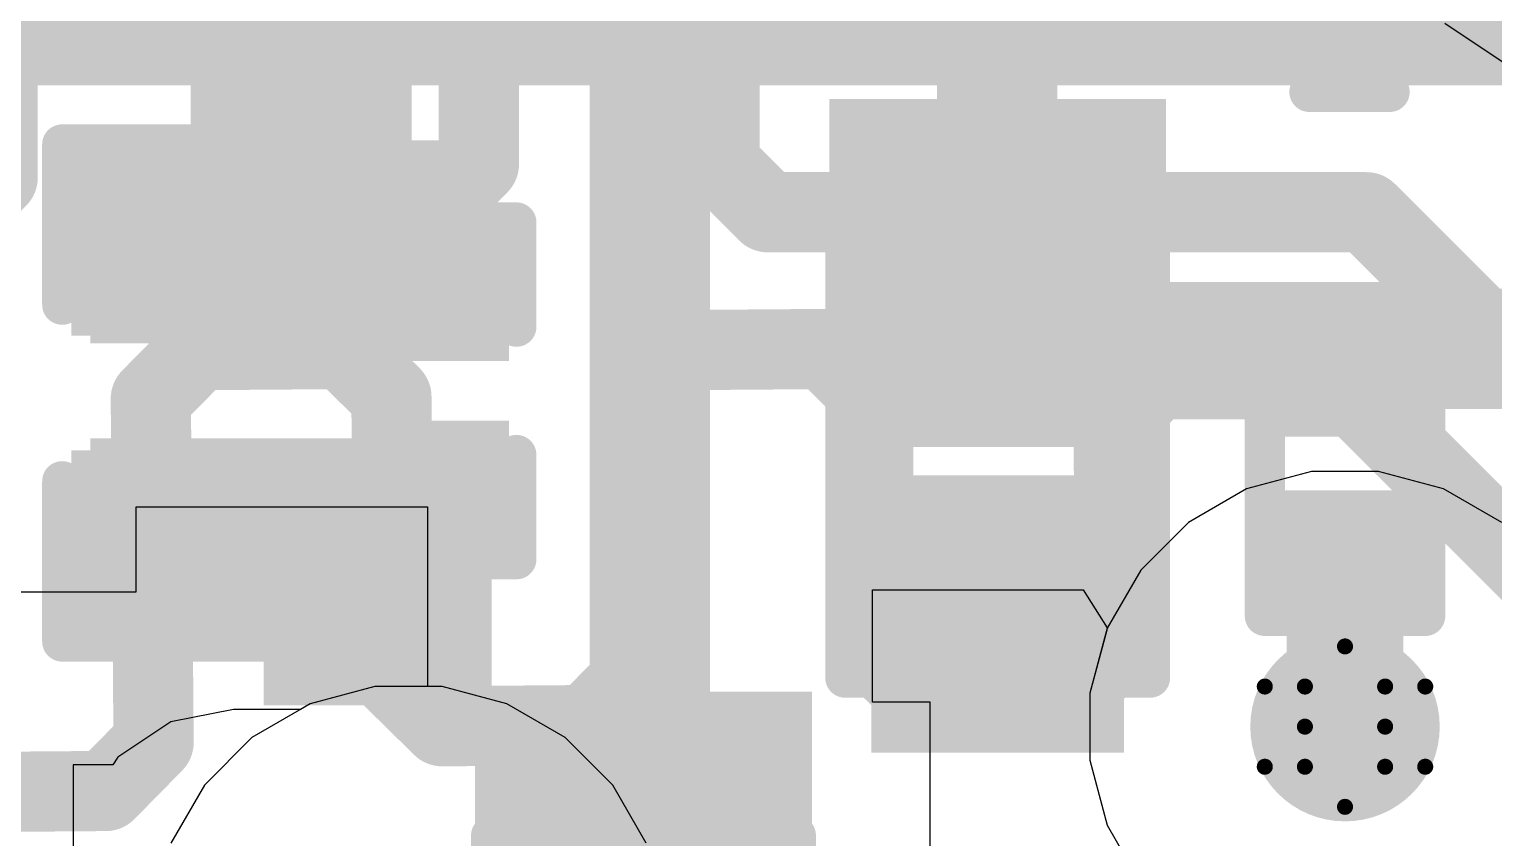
# Model space of a CAD drawing. Header units: inches. Extents: x -3 to 5437, y -3 to 5435.
# Drawn here: x 103.74 to 108.378, y 101.804 to 104.365 of the extents above; entities that cross this region are included whole.
import ezdxf

# ---------------------------------------------------------------- set-up
doc = ezdxf.new("R2010")
doc.units = ezdxf.units.IN
for name, color, linetype in [('Bottom Layer', 5, 'Continuous'), ('Drill Drawing', 1, 'Continuous'), ('GND', 16, 'Continuous'), ('PWR', 76, 'Continuous'), ('Top Layer', 1, 'Continuous'), ('Top Overlay', 2, 'Continuous'), ('Top Paste', 8, 'Continuous'), ('Top Solder', 216, 'Continuous'), ('Via Holes', 16, 'Continuous')]:
    doc.layers.add(name, color=color, linetype=linetype)

# ---------------------------------------------------------------- blocks, each defined once
blk = doc.blocks.new('DM3BT_DSF_PEJS_67')
at = {"layer": 'Top Overlay'}
for points in [[(-2.7432, 8.4582, 0.127, 0.127, 0), (-2.9972, 8.4582, 0.127, 0.127, 0)], [(-2.8702, 8.3312, 0.127, 0.127, 0), (-2.9972, 8.4582, 0.127, 0.127, 0)], [(-2.7432, 8.4582, 0.127, 0.127, 0), (-2.8702, 8.3312, 0.127, 0.127, 0)]]:
    blk.add_lwpolyline(points, format="xyseb", dxfattribs=at)
for points in [[(-3.029, 8.4582, 0.0635, 0.0635, 1), (-2.9655, 8.4582, 0.0635, 0.0635, 1)], [(-3.029, 8.4582, 0.0635, 0.0635, 1), (-2.9655, 8.4582, 0.0635, 0.0635, 1)], [(-2.775, 8.4582, 0.0635, 0.0635, 1), (-2.7115, 8.4582, 0.0635, 0.0635, 1)], [(-2.775, 8.4582, 0.0635, 0.0635, 1), (-2.7115, 8.4582, 0.0635, 0.0635, 1)], [(-2.9019, 8.3312, 0.0635, 0.0635, 1), (-2.8384, 8.3312, 0.0635, 0.0635, 1)], [(-2.9019, 8.3312, 0.0635, 0.0635, 1), (-2.8384, 8.3312, 0.0635, 0.0635, 1)]]:
    blk.add_lwpolyline(points, format="xyseb", close=True, dxfattribs=at)
blk = doc.blocks.new('R___0201_73')
at = {"layer": 'Top Layer'}
for points in [[(-0.41, 0.185), (-0.14, 0.185), (-0.14, -0.185), (-0.41, -0.185)], [(0.14, 0.185), (0.41, 0.185), (0.41, -0.185), (0.14, -0.185)]]:
    blk.add_hatch(color=1, dxfattribs=at).paths.add_polyline_path(points)
at = {"layer": 'Top Paste'}
for points in [[(-0.41, 0.185), (-0.14, 0.185), (-0.14, -0.185), (-0.41, -0.185)], [(0.14, 0.185), (0.41, 0.185), (0.41, -0.185), (0.14, -0.185)]]:
    blk.add_hatch(color=8, dxfattribs=at).paths.add_polyline_path(points)
at = {"layer": 'Top Solder'}
for points in [[(-0.465, 0.24), (-0.085, 0.24), (-0.085, -0.24), (-0.465, -0.24)], [(0.085, 0.24), (0.465, 0.24), (0.465, -0.24), (0.085, -0.24)]]:
    blk.add_hatch(color=216, dxfattribs=at).paths.add_polyline_path(points)
at = {"layer": 'Top Overlay'}
for points in [[(0.4826, 0.254, 0.127, 0.127, 0), (-0.4826, 0.254, 0.127, 0.127, 0)], [(-0.4826, -0.254, 0.127, 0.127, 0), (-0.4826, 0.254, 0.127, 0.127, 0)], [(0.4826, -0.254, 0.127, 0.127, 0), (0.4826, 0.254, 0.127, 0.127, 0)], [(0.4826, -0.254, 0.127, 0.127, 0), (-0.4826, -0.254, 0.127, 0.127, 0)]]:
    blk.add_lwpolyline(points, format="xyseb", dxfattribs=at)
for points in [[(-0.5143, 0.254, 0.0635, 0.0635, 1), (-0.4508, 0.254, 0.0635, 0.0635, 1)], [(-0.5143, 0.254, 0.0635, 0.0635, 1), (-0.4508, 0.254, 0.0635, 0.0635, 1)], [(0.4508, 0.254, 0.0635, 0.0635, 1), (0.5143, 0.254, 0.0635, 0.0635, 1)], [(0.4508, 0.254, 0.0635, 0.0635, 1), (0.5143, 0.254, 0.0635, 0.0635, 1)], [(-0.5143, -0.254, 0.0635, 0.0635, 1), (-0.4508, -0.254, 0.0635, 0.0635, 1)], [(-0.5143, -0.254, 0.0635, 0.0635, 1), (-0.4508, -0.254, 0.0635, 0.0635, 1)], [(0.4508, -0.254, 0.0635, 0.0635, 1), (0.5143, -0.254, 0.0635, 0.0635, 1)], [(0.4508, -0.254, 0.0635, 0.0635, 1), (0.5143, -0.254, 0.0635, 0.0635, 1)]]:
    blk.add_lwpolyline(points, format="xyseb", close=True, dxfattribs=at)
blk = doc.blocks.new('SOD_882_93')
at = {"layer": 'Top Layer'}
for points in [[(-0.1, -0.4), (-0.6, -0.4), (-0.6, 0.4), (-0.1, 0.4)], [(0.6, -0.4), (0.1, -0.4), (0.1, 0.4), (0.6, 0.4)]]:
    blk.add_hatch(color=1, dxfattribs=at).paths.add_polyline_path(points)
at = {"layer": 'Top Overlay'}
blk.add_hatch(color=2, dxfattribs=at).paths.add_polyline_path([(0.6851, -0.5334), (1.1423, -0.5334), (1.1423, 0.5334), (0.6851, 0.5334)])
at = {"layer": 'Top Paste'}
for points in [[(-0.1, -0.4), (-0.6, -0.4), (-0.6, 0.4), (-0.1, 0.4)], [(0.6, -0.4), (0.1, -0.4), (0.1, 0.4), (0.6, 0.4)]]:
    blk.add_hatch(color=8, dxfattribs=at).paths.add_polyline_path(points)
at = {"layer": 'Top Solder'}
for points in [[(-0.045, -0.455), (-0.655, -0.455), (-0.655, 0.455), (-0.045, 0.455)], [(0.655, -0.455), (0.045, -0.455), (0.045, 0.455), (0.655, 0.455)]]:
    blk.add_hatch(color=216, dxfattribs=at).paths.add_polyline_path(points)
at = {"layer": 'Top Overlay'}
for points in [[(-0.6858, 0.4826, 0.127, 0.127, 0), (0.6858, 0.4826, 0.127, 0.127, 0)], [(-0.6858, 0.4826, 0.127, 0.127, 0), (-0.6858, -0.4826, 0.127, 0.127, 0)], [(0.6858, 0.4826, 0.127, 0.127, 0), (0.6858, -0.4826, 0.127, 0.127, 0)], [(-0.6858, -0.4826, 0.127, 0.127, 0), (0.6858, -0.4826, 0.127, 0.127, 0)]]:
    blk.add_lwpolyline(points, format="xyseb", dxfattribs=at)
for points in [[(-0.7176, 0.4826, 0.0635, 0.0635, 1), (-0.654, 0.4826, 0.0635, 0.0635, 1)], [(-0.7176, 0.4826, 0.0635, 0.0635, 1), (-0.654, 0.4826, 0.0635, 0.0635, 1)], [(0.654, 0.4826, 0.0635, 0.0635, 1), (0.7176, 0.4826, 0.0635, 0.0635, 1)], [(0.654, 0.4826, 0.0635, 0.0635, 1), (0.7176, 0.4826, 0.0635, 0.0635, 1)], [(-0.7176, -0.4826, 0.0635, 0.0635, 1), (-0.654, -0.4826, 0.0635, 0.0635, 1)], [(-0.7176, -0.4826, 0.0635, 0.0635, 1), (-0.654, -0.4826, 0.0635, 0.0635, 1)], [(0.654, -0.4826, 0.0635, 0.0635, 1), (0.7176, -0.4826, 0.0635, 0.0635, 1)], [(0.654, -0.4826, 0.0635, 0.0635, 1), (0.7176, -0.4826, 0.0635, 0.0635, 1)]]:
    blk.add_lwpolyline(points, format="xyseb", close=True, dxfattribs=at)
blk = doc.blocks.new('SOD_882_94')
at = {"layer": 'Top Layer'}
for points in [[(-0.1, -0.4), (-0.6, -0.4), (-0.6, 0.4), (-0.1, 0.4)], [(0.6, -0.4), (0.1, -0.4), (0.1, 0.4), (0.6, 0.4)]]:
    blk.add_hatch(color=1, dxfattribs=at).paths.add_polyline_path(points)
at = {"layer": 'Top Overlay'}
blk.add_hatch(color=2, dxfattribs=at).paths.add_polyline_path([(0.69, -0.5334), (1.1472, -0.5334), (1.1472, 0.5334), (0.69, 0.5334)])
at = {"layer": 'Top Paste'}
for points in [[(-0.1, -0.4), (-0.6, -0.4), (-0.6, 0.4), (-0.1, 0.4)], [(0.6, -0.4), (0.1, -0.4), (0.1, 0.4), (0.6, 0.4)]]:
    blk.add_hatch(color=8, dxfattribs=at).paths.add_polyline_path(points)
at = {"layer": 'Top Solder'}
for points in [[(-0.045, -0.455), (-0.655, -0.455), (-0.655, 0.455), (-0.045, 0.455)], [(0.655, -0.455), (0.045, -0.455), (0.045, 0.455), (0.655, 0.455)]]:
    blk.add_hatch(color=216, dxfattribs=at).paths.add_polyline_path(points)
at = {"layer": 'Top Overlay'}
for points in [[(-0.6858, 0.4826, 0.127, 0.127, 0), (0.6858, 0.4826, 0.127, 0.127, 0)], [(-0.6858, 0.4826, 0.127, 0.127, 0), (-0.6858, -0.4826, 0.127, 0.127, 0)], [(0.6858, 0.4826, 0.127, 0.127, 0), (0.6858, -0.4826, 0.127, 0.127, 0)], [(-0.6858, -0.4826, 0.127, 0.127, 0), (0.6858, -0.4826, 0.127, 0.127, 0)]]:
    blk.add_lwpolyline(points, format="xyseb", dxfattribs=at)
for points in [[(-0.7176, 0.4826, 0.0635, 0.0635, 1), (-0.654, 0.4826, 0.0635, 0.0635, 1)], [(-0.7176, 0.4826, 0.0635, 0.0635, 1), (-0.654, 0.4826, 0.0635, 0.0635, 1)], [(0.654, 0.4826, 0.0635, 0.0635, 1), (0.7176, 0.4826, 0.0635, 0.0635, 1)], [(0.654, 0.4826, 0.0635, 0.0635, 1), (0.7176, 0.4826, 0.0635, 0.0635, 1)], [(-0.7176, -0.4826, 0.0635, 0.0635, 1), (-0.654, -0.4826, 0.0635, 0.0635, 1)], [(-0.7176, -0.4826, 0.0635, 0.0635, 1), (-0.654, -0.4826, 0.0635, 0.0635, 1)], [(0.654, -0.4826, 0.0635, 0.0635, 1), (0.7176, -0.4826, 0.0635, 0.0635, 1)], [(0.654, -0.4826, 0.0635, 0.0635, 1), (0.7176, -0.4826, 0.0635, 0.0635, 1)]]:
    blk.add_lwpolyline(points, format="xyseb", close=True, dxfattribs=at)
blk = doc.blocks.new('CAP_0201_96')
at = {"layer": 'Top Layer'}
for points in [[(-0.45, 0.15), (-0.15, 0.15), (-0.15, -0.15), (-0.45, -0.15)], [(0.15, 0.15), (0.45, 0.15), (0.45, -0.15), (0.15, -0.15)]]:
    blk.add_hatch(color=1, dxfattribs=at).paths.add_polyline_path(points)
at = {"layer": 'Top Paste'}
for points in [[(-0.45, 0.15), (-0.15, 0.15), (-0.15, -0.15), (-0.45, -0.15)], [(0.15, 0.15), (0.45, 0.15), (0.45, -0.15), (0.15, -0.15)]]:
    blk.add_hatch(color=8, dxfattribs=at).paths.add_polyline_path(points)
at = {"layer": 'Top Solder'}
for points in [[(-0.505, 0.205), (-0.095, 0.205), (-0.095, -0.205), (-0.505, -0.205)], [(0.095, 0.205), (0.505, 0.205), (0.505, -0.205), (0.095, -0.205)]]:
    blk.add_hatch(color=216, dxfattribs=at).paths.add_polyline_path(points)
at = {"layer": 'Top Overlay'}
for points in [[(-0.5334, 0.2286, 0.127, 0.127, 0), (-0.5334, -0.2286, 0.127, 0.127, 0)], [(-0.5334, 0.2286, 0.127, 0.127, 0), (-0.2032, 0.2286, 0.127, 0.127, 0)], [(0.2032, 0.2286, 0.127, 0.127, 0), (0.5334, 0.2286, 0.127, 0.127, 0)], [(0.5334, 0.2286, 0.127, 0.127, 0), (0.5334, -0.2286, 0.127, 0.127, 0)], [(-0.5334, -0.2286, 0.127, 0.127, 0), (-0.2032, -0.2286, 0.127, 0.127, 0)], [(0.2032, -0.2286, 0.127, 0.127, 0), (0.5334, -0.2286, 0.127, 0.127, 0)]]:
    blk.add_lwpolyline(points, format="xyseb", dxfattribs=at)
for points in [[(-0.5651, 0.2286, 0.0635, 0.0635, 1), (-0.5016, 0.2286, 0.0635, 0.0635, 1)], [(-0.5651, 0.2286, 0.0635, 0.0635, 1), (-0.5016, 0.2286, 0.0635, 0.0635, 1)], [(-0.2349, 0.2286, 0.0635, 0.0635, 1), (-0.1714, 0.2286, 0.0635, 0.0635, 1)], [(0.1714, 0.2286, 0.0635, 0.0635, 1), (0.2349, 0.2286, 0.0635, 0.0635, 1)], [(0.5016, 0.2286, 0.0635, 0.0635, 1), (0.5651, 0.2286, 0.0635, 0.0635, 1)], [(0.5016, 0.2286, 0.0635, 0.0635, 1), (0.5651, 0.2286, 0.0635, 0.0635, 1)], [(-0.5651, -0.2286, 0.0635, 0.0635, 1), (-0.5016, -0.2286, 0.0635, 0.0635, 1)], [(-0.5651, -0.2286, 0.0635, 0.0635, 1), (-0.5016, -0.2286, 0.0635, 0.0635, 1)], [(-0.2349, -0.2286, 0.0635, 0.0635, 1), (-0.1714, -0.2286, 0.0635, 0.0635, 1)], [(0.1714, -0.2286, 0.0635, 0.0635, 1), (0.2349, -0.2286, 0.0635, 0.0635, 1)], [(0.5016, -0.2286, 0.0635, 0.0635, 1), (0.5651, -0.2286, 0.0635, 0.0635, 1)], [(0.5016, -0.2286, 0.0635, 0.0635, 1), (0.5651, -0.2286, 0.0635, 0.0635, 1)]]:
    blk.add_lwpolyline(points, format="xyseb", close=True, dxfattribs=at)
blk = doc.blocks.new('C___0402_97')
at = {"layer": 'Top Layer'}
for points in [[(-0.6985, -0.3175), (-0.6985, 0.3175), (-0.2413, 0.3175), (-0.2413, -0.3175)], [(0.2413, -0.3175), (0.2413, 0.3175), (0.6985, 0.3175), (0.6985, -0.3175)]]:
    blk.add_hatch(color=1, dxfattribs=at).paths.add_polyline_path(points)
at = {"layer": 'Top Paste'}
for points in [[(-0.6985, -0.3175), (-0.6985, 0.3175), (-0.2413, 0.3175), (-0.2413, -0.3175)], [(0.2413, -0.3175), (0.2413, 0.3175), (0.6985, 0.3175), (0.6985, -0.3175)]]:
    blk.add_hatch(color=8, dxfattribs=at).paths.add_polyline_path(points)
at = {"layer": 'Top Solder'}
for points in [[(-0.7585, -0.3775), (-0.7585, 0.3775), (-0.1813, 0.3775), (-0.1813, -0.3775)], [(0.1813, -0.3775), (0.1813, 0.3775), (0.7585, 0.3775), (0.7585, -0.3775)]]:
    blk.add_hatch(color=216, dxfattribs=at).paths.add_polyline_path(points)
at = {"layer": 'Top Overlay'}
for points in [[(-0.7874, 0.4064, 0.127, 0.127, 0), (-0.7874, -0.4064, 0.127, 0.127, 0)], [(-0.7874, 0.4064, 0.127, 0.127, 0), (-0.2794, 0.4064, 0.127, 0.127, 0)], [(0.2794, 0.4064, 0.127, 0.127, 0), (0.7874, 0.4064, 0.127, 0.127, 0)], [(0.7874, 0.4064, 0.127, 0.127, 0), (0.7874, -0.4064, 0.127, 0.127, 0)], [(-0.7874, -0.4064, 0.127, 0.127, 0), (-0.2794, -0.4064, 0.127, 0.127, 0)], [(0.2794, -0.4064, 0.127, 0.127, 0), (0.7874, -0.4064, 0.127, 0.127, 0)]]:
    blk.add_lwpolyline(points, format="xyseb", dxfattribs=at)
for points in [[(-0.8191, 0.4064, 0.0635, 0.0635, 1), (-0.7556, 0.4064, 0.0635, 0.0635, 1)], [(-0.8191, 0.4064, 0.0635, 0.0635, 1), (-0.7556, 0.4064, 0.0635, 0.0635, 1)], [(-0.3111, 0.4064, 0.0635, 0.0635, 1), (-0.2477, 0.4064, 0.0635, 0.0635, 1)], [(0.2477, 0.4064, 0.0635, 0.0635, 1), (0.3111, 0.4064, 0.0635, 0.0635, 1)], [(0.7556, 0.4064, 0.0635, 0.0635, 1), (0.8191, 0.4064, 0.0635, 0.0635, 1)], [(0.7556, 0.4064, 0.0635, 0.0635, 1), (0.8191, 0.4064, 0.0635, 0.0635, 1)], [(-0.8191, -0.4064, 0.0635, 0.0635, 1), (-0.7556, -0.4064, 0.0635, 0.0635, 1)], [(-0.8191, -0.4064, 0.0635, 0.0635, 1), (-0.7556, -0.4064, 0.0635, 0.0635, 1)], [(-0.3111, -0.4064, 0.0635, 0.0635, 1), (-0.2477, -0.4064, 0.0635, 0.0635, 1)], [(0.2477, -0.4064, 0.0635, 0.0635, 1), (0.3111, -0.4064, 0.0635, 0.0635, 1)], [(0.7556, -0.4064, 0.0635, 0.0635, 1), (0.8191, -0.4064, 0.0635, 0.0635, 1)], [(0.7556, -0.4064, 0.0635, 0.0635, 1), (0.8191, -0.4064, 0.0635, 0.0635, 1)]]:
    blk.add_lwpolyline(points, format="xyseb", close=True, dxfattribs=at)

msp = doc.modelspace()

# ---------------------------------------------------------------- hatches: boundary and pattern name
at = {"layer": 'Bottom Layer'}
h = msp.add_hatch(color=5, dxfattribs=at)
edge = h.paths.add_edge_path()
edge.add_arc((107.907, 102.1561), 0.3, 0, 360)
at = {"layer": 'GND'}
h = msp.add_hatch(color=16, dxfattribs=at)
edge = h.paths.add_edge_path()
edge.add_arc((107.907, 102.1561), 0.3, 0, 360)
at = {"layer": 'PWR'}
h = msp.add_hatch(color=76, dxfattribs=at)
edge = h.paths.add_edge_path()
edge.add_arc((107.907, 102.1561), 0.3, 0, 360)
at = {"layer": 'Top Layer'}
for points in [[(104.251, 103.7336), (104.951, 103.7336), (104.951, 104.8282), (104.251, 104.8282)], [(103.9335, 103.3697), (105.2044, 103.3697), (105.2044, 104.013), (103.9335, 104.013)], [(106.4728, 103.1293), (108.092, 103.1293), (108.092, 103.5645), (106.4728, 103.5645)], [(103.9335, 102.5144), (105.2044, 102.5144), (105.2044, 103.0697), (103.9335, 103.0697)], [(104.483, 102.2239), (105.2044, 102.2239), (105.2044, 103.0697), (104.483, 103.0697)], [(106.407, 102.0738), (107.207, 102.0738), (107.207, 102.8083), (106.407, 102.8083)], [(107.722, 101.981), (108.092, 101.981), (108.092, 102.7635), (107.722, 102.7635)]]:
    msp.add_hatch(color=1, dxfattribs=at).paths.add_polyline_path(points)
h = msp.add_hatch(color=1, dxfattribs=at)
edge = h.paths.add_edge_path()
edge.add_arc((107.907, 102.1561), 0.3, 0, 360)
at = {"layer": 'Via Holes'}
h = msp.add_hatch(color=7, dxfattribs=at)
edge = h.paths.add_edge_path()
edge.add_arc((107.907, 102.1561), 0.15, 0, 360)

# ---------------------------------------------------------------- linework, layer by layer
at = {"layer": 'Bottom Layer'}
msp.add_line((108.433, 104.2431), (108.2229, 104.3834), dxfattribs=at)
for points in [[(103.6403, 103.8954, 0.254, 0.254, 0), (103.6403, 104.9903, 0.254, 0.254, 0)], [(104.4023, 103.9377, 0.254, 0.254, 0), (104.4023, 104.9903, 0.254, 0.254, 0)], [(105.1643, 103.9377, 0.254, 0.254, 0), (105.1643, 104.509, 0.254, 0.254, 0)], [(105.9263, 103.9377, 0.254, 0.254, 0), (105.9263, 104.509, 0.254, 0.254, 0)], [(103.3609, 103.616, 0.254, 0.254, 0), (103.6403, 103.8954, 0.254, 0.254, 0)], [(104.4023, 103.9377, 0.254, 0.254, 0), (104.5547, 103.7853, 0.254, 0.254, 0)], [(105.0119, 103.7853, 0.254, 0.254, 0), (105.1643, 103.9377, 0.254, 0.254, 0)], [(105.9263, 103.9377, 0.254, 0.254, 0), (106.0787, 103.7853, 0.254, 0.254, 0)], [(104.5547, 103.7853, 0.254, 0.254, 0), (105.0119, 103.7853, 0.254, 0.254, 0)], [(106.0787, 103.7853, 0.254, 0.254, 0), (106.3184, 103.7853, 0.254, 0.254, 0)], [(106.3184, 103.7853, 0.254, 0.254, 0), (107.9752, 103.7853, 0.254, 0.254, 0)], [(107.9752, 103.7853, 0.254, 0.254, 0), (109.0383, 102.7222, 0.254, 0.254, 0)], [(104.1252, 103.1949, 0.254, 0.254, 0), (104.2764, 103.3486, 0.254, 0.254, 0)], [(104.2764, 103.3486, 0.254, 0.254, 0), (104.7336, 103.3522, 0.254, 0.254, 0)], [(104.7336, 103.3522, 0.254, 0.254, 0), (104.8872, 103.2011, 0.254, 0.254, 0)], [(105.6493, 103.1949, 0.254, 0.254, 0), (105.8005, 103.3486, 0.254, 0.254, 0)], [(105.8005, 103.3486, 0.254, 0.254, 0), (106.2576, 103.3522, 0.254, 0.254, 0)], [(106.2576, 103.3522, 0.254, 0.254, 0), (106.4113, 103.2011, 0.254, 0.254, 0)], [(107.174, 103.118, 0.254, 0.254, 0), (107.3251, 103.2716, 0.254, 0.254, 0)], [(107.3251, 103.2716, 0.254, 0.254, 0), (107.6337, 103.2716, 0.254, 0.254, 0)], [(107.6337, 103.2716, 0.254, 0.254, 0), (107.8688, 103.2716, 0.254, 0.254, 0)], [(107.8688, 103.2716, 0.254, 0.254, 0), (108.6065, 102.534, 0.254, 0.254, 0)], [(104.8872, 103.2011, 0.254, 0.254, 0), (104.8944, 102.3085, 0.254, 0.254, 0)], [(106.4113, 103.2011, 0.254, 0.254, 0), (106.4178, 102.3914, 0.254, 0.254, 0)], [(104.1252, 103.1949, 0.254, 0.254, 0), (104.134, 102.1059, 0.254, 0.254, 0)], [(105.6493, 103.1949, 0.254, 0.254, 0), (105.6564, 102.3146, 0.254, 0.254, 0)], [(107.174, 103.118, 0.254, 0.254, 0), (107.1798, 102.3976, 0.254, 0.254, 0)], [(106.4178, 102.3914, 0.254, 0.254, 0), (106.5714, 102.2403, 0.254, 0.254, 0)], [(107.0286, 102.2439, 0.254, 0.254, 0), (107.1798, 102.3976, 0.254, 0.254, 0)], [(104.8944, 102.3085, 0.254, 0.254, 0), (105.048, 102.1573, 0.254, 0.254, 0)], [(105.5052, 102.161, 0.254, 0.254, 0), (105.6564, 102.3146, 0.254, 0.254, 0)], [(106.5714, 102.2403, 0.254, 0.254, 0), (107.0286, 102.2439, 0.254, 0.254, 0)], [(105.048, 102.1573, 0.254, 0.254, 0), (105.5052, 102.161, 0.254, 0.254, 0)], [(103.9828, 101.9523, 0.254, 0.254, 0), (104.134, 102.1059, 0.254, 0.254, 0)], [(103.5256, 101.9486, 0.254, 0.254, 0), (103.9828, 101.9523, 0.254, 0.254, 0)]]:
    msp.add_lwpolyline(points, format="xyseb", dxfattribs=at)
for points in [[(103.5768, 103.8954, 0.127, 0.127, 1), (103.7038, 103.8954, 0.127, 0.127, 1)], [(103.5768, 103.8954, 0.127, 0.127, 1), (103.7038, 103.8954, 0.127, 0.127, 1)], [(104.3388, 103.9377, 0.127, 0.127, 1), (104.4658, 103.9377, 0.127, 0.127, 1)], [(104.3388, 103.9377, 0.127, 0.127, 1), (104.4658, 103.9377, 0.127, 0.127, 1)], [(105.1008, 103.9377, 0.127, 0.127, 1), (105.2278, 103.9377, 0.127, 0.127, 1)], [(105.1008, 103.9377, 0.127, 0.127, 1), (105.2278, 103.9377, 0.127, 0.127, 1)], [(105.8628, 103.9377, 0.127, 0.127, 1), (105.9898, 103.9377, 0.127, 0.127, 1)], [(105.8628, 103.9377, 0.127, 0.127, 1), (105.9898, 103.9377, 0.127, 0.127, 1)], [(104.4912, 103.7853, 0.127, 0.127, 1), (104.6182, 103.7853, 0.127, 0.127, 1)], [(104.4912, 103.7853, 0.127, 0.127, 1), (104.6182, 103.7853, 0.127, 0.127, 1)], [(104.9484, 103.7853, 0.127, 0.127, 1), (105.0754, 103.7853, 0.127, 0.127, 1)], [(104.9484, 103.7853, 0.127, 0.127, 1), (105.0754, 103.7853, 0.127, 0.127, 1)], [(106.0152, 103.7853, 0.127, 0.127, 1), (106.1422, 103.7853, 0.127, 0.127, 1)], [(106.0152, 103.7853, 0.127, 0.127, 1), (106.1422, 103.7853, 0.127, 0.127, 1)], [(106.2549, 103.7853, 0.127, 0.127, 1), (106.3819, 103.7853, 0.127, 0.127, 1)], [(106.2549, 103.7853, 0.127, 0.127, 1), (106.3819, 103.7853, 0.127, 0.127, 1)], [(107.9117, 103.7853, 0.127, 0.127, 1), (108.0387, 103.7853, 0.127, 0.127, 1)], [(107.9117, 103.7853, 0.127, 0.127, 1), (108.0387, 103.7853, 0.127, 0.127, 1)], [(104.2129, 103.3486, 0.127, 0.127, 1), (104.3399, 103.3486, 0.127, 0.127, 1)], [(104.2129, 103.3486, 0.127, 0.127, 1), (104.3399, 103.3486, 0.127, 0.127, 1)], [(104.6701, 103.3522, 0.127, 0.127, 1), (104.7971, 103.3522, 0.127, 0.127, 1)], [(104.6701, 103.3522, 0.127, 0.127, 1), (104.7971, 103.3522, 0.127, 0.127, 1)], [(105.737, 103.3486, 0.127, 0.127, 1), (105.864, 103.3486, 0.127, 0.127, 1)], [(105.737, 103.3486, 0.127, 0.127, 1), (105.864, 103.3486, 0.127, 0.127, 1)], [(106.1941, 103.3522, 0.127, 0.127, 1), (106.3211, 103.3522, 0.127, 0.127, 1)], [(106.1941, 103.3522, 0.127, 0.127, 1), (106.3211, 103.3522, 0.127, 0.127, 1)], [(107.2616, 103.2716, 0.127, 0.127, 1), (107.3886, 103.2716, 0.127, 0.127, 1)], [(107.2616, 103.2716, 0.127, 0.127, 1), (107.3886, 103.2716, 0.127, 0.127, 1)], [(107.5702, 103.2716, 0.127, 0.127, 1), (107.6972, 103.2716, 0.127, 0.127, 1)], [(107.5702, 103.2716, 0.127, 0.127, 1), (107.6972, 103.2716, 0.127, 0.127, 1)], [(107.8053, 103.2716, 0.127, 0.127, 1), (107.9323, 103.2716, 0.127, 0.127, 1)], [(107.8053, 103.2716, 0.127, 0.127, 1), (107.9323, 103.2716, 0.127, 0.127, 1)], [(104.8237, 103.2011, 0.127, 0.127, 1), (104.9507, 103.2011, 0.127, 0.127, 1)], [(104.8237, 103.2011, 0.127, 0.127, 1), (104.9507, 103.2011, 0.127, 0.127, 1)], [(106.3478, 103.2011, 0.127, 0.127, 1), (106.4748, 103.2011, 0.127, 0.127, 1)], [(106.3478, 103.2011, 0.127, 0.127, 1), (106.4748, 103.2011, 0.127, 0.127, 1)], [(104.0617, 103.1949, 0.127, 0.127, 1), (104.1887, 103.1949, 0.127, 0.127, 1)], [(104.0617, 103.1949, 0.127, 0.127, 1), (104.1887, 103.1949, 0.127, 0.127, 1)], [(105.5858, 103.1949, 0.127, 0.127, 1), (105.7128, 103.1949, 0.127, 0.127, 1)], [(105.5858, 103.1949, 0.127, 0.127, 1), (105.7128, 103.1949, 0.127, 0.127, 1)], [(107.1105, 103.118, 0.127, 0.127, 1), (107.2375, 103.118, 0.127, 0.127, 1)], [(107.1105, 103.118, 0.127, 0.127, 1), (107.2375, 103.118, 0.127, 0.127, 1)], [(106.3543, 102.3914, 0.127, 0.127, 1), (106.4813, 102.3914, 0.127, 0.127, 1)], [(106.3543, 102.3914, 0.127, 0.127, 1), (106.4813, 102.3914, 0.127, 0.127, 1)], [(107.1163, 102.3976, 0.127, 0.127, 1), (107.2433, 102.3976, 0.127, 0.127, 1)], [(107.1163, 102.3976, 0.127, 0.127, 1), (107.2433, 102.3976, 0.127, 0.127, 1)], [(104.8309, 102.3085, 0.127, 0.127, 1), (104.9579, 102.3085, 0.127, 0.127, 1)], [(104.8309, 102.3085, 0.127, 0.127, 1), (104.9579, 102.3085, 0.127, 0.127, 1)], [(105.5929, 102.3146, 0.127, 0.127, 1), (105.7199, 102.3146, 0.127, 0.127, 1)], [(105.5929, 102.3146, 0.127, 0.127, 1), (105.7199, 102.3146, 0.127, 0.127, 1)], [(106.5079, 102.2403, 0.127, 0.127, 1), (106.6349, 102.2403, 0.127, 0.127, 1)], [(106.5079, 102.2403, 0.127, 0.127, 1), (106.6349, 102.2403, 0.127, 0.127, 1)], [(106.9651, 102.2439, 0.127, 0.127, 1), (107.0921, 102.2439, 0.127, 0.127, 1)], [(106.9651, 102.2439, 0.127, 0.127, 1), (107.0921, 102.2439, 0.127, 0.127, 1)], [(104.9845, 102.1573, 0.127, 0.127, 1), (105.1115, 102.1573, 0.127, 0.127, 1)], [(104.9845, 102.1573, 0.127, 0.127, 1), (105.1115, 102.1573, 0.127, 0.127, 1)], [(105.4417, 102.161, 0.127, 0.127, 1), (105.5687, 102.161, 0.127, 0.127, 1)], [(105.4417, 102.161, 0.127, 0.127, 1), (105.5687, 102.161, 0.127, 0.127, 1)], [(104.0705, 102.1059, 0.127, 0.127, 1), (104.1975, 102.1059, 0.127, 0.127, 1)], [(104.0705, 102.1059, 0.127, 0.127, 1), (104.1975, 102.1059, 0.127, 0.127, 1)], [(103.9193, 101.9523, 0.127, 0.127, 1), (104.0463, 101.9523, 0.127, 0.127, 1)], [(103.9193, 101.9523, 0.127, 0.127, 1), (104.0463, 101.9523, 0.127, 0.127, 1)]]:
    msp.add_lwpolyline(points, format="xyseb", close=True, dxfattribs=at)
at = {"layer": 'Drill Drawing'}
for points in [[(107.78, 102.2831, 0.0508, 0.0508, 0), (107.907, 102.4101, 0.0508, 0.0508, 0)], [(107.907, 102.4101, 0.0508, 0.0508, 0), (108.034, 102.2831, 0.0508, 0.0508, 0)], [(107.653, 102.2831, 0.0508, 0.0508, 0), (107.78, 102.1561, 0.0508, 0.0508, 0)], [(107.653, 102.2831, 0.0508, 0.0508, 0), (107.78, 102.2831, 0.0508, 0.0508, 0)], [(108.034, 102.2831, 0.0508, 0.0508, 0), (108.161, 102.2831, 0.0508, 0.0508, 0)], [(108.034, 102.1561, 0.0508, 0.0508, 0), (108.161, 102.2831, 0.0508, 0.0508, 0)], [(107.653, 102.0291, 0.0508, 0.0508, 0), (107.78, 102.1561, 0.0508, 0.0508, 0)], [(108.034, 102.1561, 0.0508, 0.0508, 0), (108.161, 102.0291, 0.0508, 0.0508, 0)], [(107.653, 102.0291, 0.0508, 0.0508, 0), (107.78, 102.0291, 0.0508, 0.0508, 0)], [(107.78, 102.0291, 0.0508, 0.0508, 0), (107.907, 101.9021, 0.0508, 0.0508, 0)], [(107.907, 101.9021, 0.0508, 0.0508, 0), (108.034, 102.0291, 0.0508, 0.0508, 0)], [(108.034, 102.0291, 0.0508, 0.0508, 0), (108.161, 102.0291, 0.0508, 0.0508, 0)]]:
    msp.add_lwpolyline(points, format="xyseb", dxfattribs=at)
for points in [[(107.8943, 102.4101, 0.0254, 0.0254, 1), (107.9197, 102.4101, 0.0254, 0.0254, 1)], [(107.8943, 102.4101, 0.0254, 0.0254, 1), (107.9197, 102.4101, 0.0254, 0.0254, 1)], [(107.6403, 102.2831, 0.0254, 0.0254, 1), (107.6657, 102.2831, 0.0254, 0.0254, 1)], [(107.6403, 102.2831, 0.0254, 0.0254, 1), (107.6657, 102.2831, 0.0254, 0.0254, 1)], [(107.7673, 102.2831, 0.0254, 0.0254, 1), (107.7927, 102.2831, 0.0254, 0.0254, 1)], [(107.7673, 102.2831, 0.0254, 0.0254, 1), (107.7927, 102.2831, 0.0254, 0.0254, 1)], [(108.0213, 102.2831, 0.0254, 0.0254, 1), (108.0467, 102.2831, 0.0254, 0.0254, 1)], [(108.0213, 102.2831, 0.0254, 0.0254, 1), (108.0467, 102.2831, 0.0254, 0.0254, 1)], [(108.1483, 102.2831, 0.0254, 0.0254, 1), (108.1737, 102.2831, 0.0254, 0.0254, 1)], [(108.1483, 102.2831, 0.0254, 0.0254, 1), (108.1737, 102.2831, 0.0254, 0.0254, 1)], [(107.7673, 102.1561, 0.0254, 0.0254, 1), (107.7927, 102.1561, 0.0254, 0.0254, 1)], [(107.7673, 102.1561, 0.0254, 0.0254, 1), (107.7927, 102.1561, 0.0254, 0.0254, 1)], [(108.0213, 102.1561, 0.0254, 0.0254, 1), (108.0467, 102.1561, 0.0254, 0.0254, 1)], [(108.0213, 102.1561, 0.0254, 0.0254, 1), (108.0467, 102.1561, 0.0254, 0.0254, 1)], [(107.6403, 102.0291, 0.0254, 0.0254, 1), (107.6657, 102.0291, 0.0254, 0.0254, 1)], [(107.6403, 102.0291, 0.0254, 0.0254, 1), (107.6657, 102.0291, 0.0254, 0.0254, 1)], [(107.7673, 102.0291, 0.0254, 0.0254, 1), (107.7927, 102.0291, 0.0254, 0.0254, 1)], [(107.7673, 102.0291, 0.0254, 0.0254, 1), (107.7927, 102.0291, 0.0254, 0.0254, 1)], [(108.0213, 102.0291, 0.0254, 0.0254, 1), (108.0467, 102.0291, 0.0254, 0.0254, 1)], [(108.0213, 102.0291, 0.0254, 0.0254, 1), (108.0467, 102.0291, 0.0254, 0.0254, 1)], [(108.1483, 102.0291, 0.0254, 0.0254, 1), (108.1737, 102.0291, 0.0254, 0.0254, 1)], [(108.1483, 102.0291, 0.0254, 0.0254, 1), (108.1737, 102.0291, 0.0254, 0.0254, 1)], [(107.8943, 101.9021, 0.0254, 0.0254, 1), (107.9197, 101.9021, 0.0254, 0.0254, 1)], [(107.8943, 101.9021, 0.0254, 0.0254, 1), (107.9197, 101.9021, 0.0254, 0.0254, 1)]]:
    msp.add_lwpolyline(points, format="xyseb", close=True, dxfattribs=at)
at = {"layer": 'GND'}
for p, q in [((107.8006, 102.9641), (107.5951, 102.9091)), ((108.0134, 102.9641), (107.8006, 102.9641)), ((108.2189, 102.9091), (108.0134, 102.9641)), ((107.5951, 102.9091), (107.4109, 102.8027)), ((108.4031, 102.8027), (108.2189, 102.9091)), ((107.4109, 102.8027), (107.2604, 102.6522)), ((107.2604, 102.6522), (107.1541, 102.468)), ((107.1541, 102.468), (107.099, 102.2625)), ((104.8349, 102.2831), (104.6294, 102.2281)), ((105.0476, 102.2831), (104.8349, 102.2831)), ((105.2531, 102.2281), (105.0476, 102.2831)), ((107.099, 102.2625), (107.099, 102.0497)), ((104.6294, 102.2281), (104.4452, 102.1217)), ((105.4374, 102.1217), (105.2531, 102.2281)), ((104.4452, 102.1217), (104.2947, 101.9712)), ((105.5878, 101.9712), (105.4374, 102.1217)), ((107.099, 102.0497), (107.1541, 101.8442)), ((104.2947, 101.9712), (104.1883, 101.787)), ((105.6942, 101.787), (105.5878, 101.9712)), ((107.1541, 101.8442), (107.2604, 101.66))]:
    msp.add_line(p, q, dxfattribs=at)
at = {"layer": 'PWR'}
for p, q in [((104.8349, 102.2831), (104.6294, 102.2281)), ((105.0476, 102.2831), (104.8349, 102.2831)), ((105.2531, 102.2281), (105.0476, 102.2831)), ((104.6294, 102.2281), (104.4452, 102.1217)), ((105.4374, 102.1217), (105.2531, 102.2281)), ((104.4452, 102.1217), (104.2947, 101.9712)), ((105.5878, 101.9712), (105.4374, 102.1217)), ((104.2947, 101.9712), (104.1883, 101.787)), ((105.6942, 101.787), (105.5878, 101.9712))]:
    msp.add_line(p, q, dxfattribs=at)
at = {"layer": 'Top Layer'}
for p, q in [((104.0788, 102.5835), (104.0788, 102.8518)), ((104.0788, 102.8518), (105.0014, 102.8518)), ((105.0014, 102.8518), (105.0014, 102.2831)), ((102.7738, 102.5835), (104.0788, 102.5835)), ((106.4105, 102.2331), (106.4105, 102.589)), ((106.4105, 102.589), (107.0773, 102.589)), ((107.0773, 102.589), (107.1536, 102.4687)), ((107.1525, 102.462), (107.099, 102.2625)), ((107.1536, 102.4687), (107.1525, 102.462)), ((104.8349, 102.2831), (104.6294, 102.2281)), ((105.0014, 102.2831), (104.8349, 102.2831)), ((107.099, 102.2625), (107.099, 102.0497)), ((104.6294, 102.2281), (104.5995, 102.2108)), ((106.5934, 102.2331), (106.4105, 102.2331)), ((106.5934, 100.7171), (106.5934, 102.2331)), ((104.1886, 102.1714), (104.0206, 102.0591)), ((104.3868, 102.2108), (104.1886, 102.1714)), ((104.5995, 102.2108), (104.3868, 102.2108)), ((104.0047, 102.0354), (103.8788, 102.0354)), ((103.8788, 102.0354), (103.8788, 101.7429)), ((104.0206, 102.0591), (104.0047, 102.0354)), ((107.099, 102.0497), (107.1541, 101.8442)), ((107.1541, 101.8442), (107.2604, 101.66))]:
    msp.add_line(p, q, dxfattribs=at)
for points in [[(105.7059, 101.5816, 0.381, 0.381, 0), (105.7059, 105.1696, 0.381, 0.381, 0)], [(106.8059, 103.4497, 0.381, 0.381, 0), (106.8059, 105.1696, 0.381, 0.381, 0)], [(106.8021, 103.3519, 0.381, 0.381, 0), (106.8059, 103.3481, 0.381, 0.381, 0)], [(106.8059, 103.347, 0.381, 0.381, 0), (106.8059, 103.3481, 0.381, 0.381, 0)], [(106.8059, 103.3481, 0.381, 0.381, 0), (106.807, 103.347, 0.381, 0.381, 0)], [(106.8059, 103.347, 0.381, 0.381, 0), (106.8158, 103.3371, 0.381, 0.381, 0)], [(106.8158, 103.3371, 0.381, 0.381, 0), (107.907, 103.3371, 0.381, 0.381, 0)], [(107.907, 103.3371, 0.381, 0.381, 0), (107.9225, 103.3526, 0.381, 0.381, 0)], [(107.9225, 103.3526, 0.381, 0.381, 0), (109.474, 103.3526, 0.381, 0.381, 0)]]:
    msp.add_lwpolyline(points, format="xyseb", dxfattribs=at)
for points in [[(106.7107, 103.4497, 0.1905, 0.1905, 1), (106.9012, 103.4497, 0.1905, 0.1905, 1)], [(106.7069, 103.3519, 0.1905, 0.1905, 1), (106.8974, 103.3519, 0.1905, 0.1905, 1)], [(106.7107, 103.3481, 0.1905, 0.1905, 1), (106.9012, 103.3481, 0.1905, 0.1905, 1)], [(106.7107, 103.3481, 0.1905, 0.1905, 1), (106.9012, 103.3481, 0.1905, 0.1905, 1)], [(106.7107, 103.3481, 0.1905, 0.1905, 1), (106.9012, 103.3481, 0.1905, 0.1905, 1)], [(106.7107, 103.347, 0.1905, 0.1905, 1), (106.9012, 103.347, 0.1905, 0.1905, 1)], [(106.7107, 103.347, 0.1905, 0.1905, 1), (106.9012, 103.347, 0.1905, 0.1905, 1)], [(106.7117, 103.347, 0.1905, 0.1905, 1), (106.9022, 103.347, 0.1905, 0.1905, 1)], [(106.7206, 103.3371, 0.1905, 0.1905, 1), (106.9111, 103.3371, 0.1905, 0.1905, 1)], [(106.7206, 103.3371, 0.1905, 0.1905, 1), (106.9111, 103.3371, 0.1905, 0.1905, 1)], [(107.8118, 103.3371, 0.1905, 0.1905, 1), (108.0023, 103.3371, 0.1905, 0.1905, 1)], [(107.8118, 103.3371, 0.1905, 0.1905, 1), (108.0023, 103.3371, 0.1905, 0.1905, 1)], [(107.8272, 103.3526, 0.1905, 0.1905, 1), (108.0177, 103.3526, 0.1905, 0.1905, 1)], [(107.8272, 103.3526, 0.1905, 0.1905, 1), (108.0177, 103.3526, 0.1905, 0.1905, 1)]]:
    msp.add_lwpolyline(points, format="xyseb", close=True, dxfattribs=at)
at = {"layer": 'Top Overlay'}
msp.add_lwpolyline([(99.314, 104.3142, 0.254, 0.254, 0), (108.585, 104.3142, 0.254, 0.254, 0)], format="xyseb", dxfattribs=at)

# ---------------------------------------------------------------- block references
for name, p, rotation in [('DM3BT_DSF_PEJS_67', (105.051, 112.6245), 180), ('SOD_882_94', (106.807, 102.997), 90), ('C___0402_97', (104.251, 103.2129), 90), ('CAP_0201_96', (105.0544, 103.2197), 90), ('R___0201_73', (107.907, 102.9893), 270), ('SOD_882_93', (105.6854, 101.1251), 90)]:
    msp.add_blockref(name, p, dxfattribs=dict(rotation=rotation))

doc.saveas('drawing.dxf')
